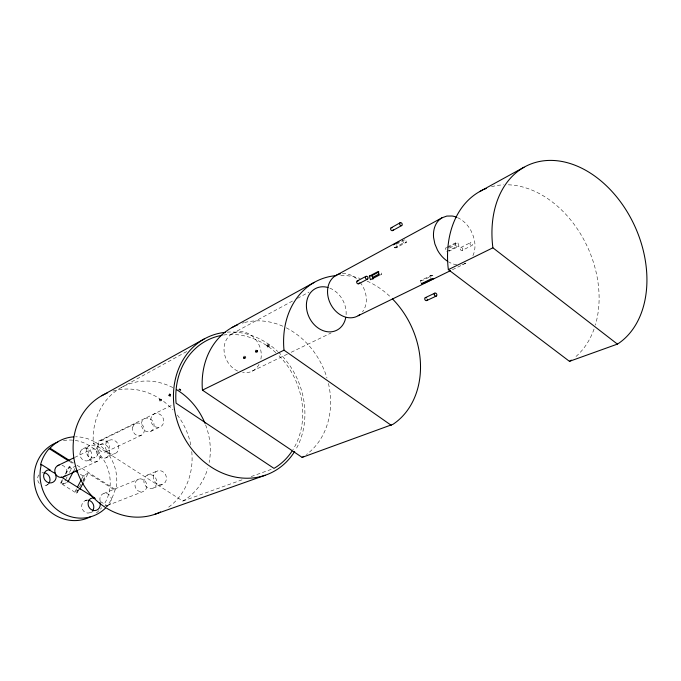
<?xml version="1.0" encoding="UTF-8"?>
<svg xmlns="http://www.w3.org/2000/svg" width="681" height="681" viewBox="0 0 681 681"><rect width="100%" height="100%" fill="white"/><g stroke="black" fill="none" stroke-linecap="round" stroke-linejoin="round"><path stroke-width="0.51" stroke-dasharray="3.4 2.55" d="M104.934 505.285L106.576 506.315L107.266 505.515A41.175 37.727 65.8 0 0 114.502 491.163L115.889 488.788A41.226 37.761 65.8 0 0 75.548 436.81M255.928 350.068L255.298 351.481L255.664 352.392L257.171 352.775L257.869 351.413L257.512 350.409L255.928 350.068L256.303 351.021L255.605 352.383L256.303 351.021L257.869 351.413M243.415 357.482L244.036 356.086L245.594 356.427L245.952 357.414L245.262 358.759L243.781 358.385L243.415 357.482L244.973 357.823L245.594 356.427L244.862 357.797M245.262 358.759C245.322 356.486 242.368 360.096 244.419 357.023L244.036 356.086M178.601 390.23L179.205 388.936L180.61 389.26L181.001 390.136L180.329 391.396M180.005 390.562L180.61 389.26L179.946 390.519M169.373 393.916L168.769 395.201L169.186 396.019L170.48 396.342L171.152 395.099L170.761 394.239L169.373 393.916L169.79 394.733L171.152 395.099M170.48 396.342L170.105 395.516L170.761 394.239L169.118 395.967M243.772 358.351L244.419 357.023L245.952 357.414M78.604 490.056L77.208 492.746L75.191 491.478L76.578 488.788M81.686 478.93L83.55 475.338L88.155 473.269L114.757 490.09M62.354 479.603L60.481 483.187L76.349 493.112L79.124 487.741M79.592 486.847L80.979 484.157M82.827 480.573L84.682 476.998L85.551 476.606L83.55 475.338M83.235 481.084L85.551 476.606M83.499 482.284L88.155 473.269M73.999 470.307L74.944 468.502M60.481 483.187L61.324 482.803L63.205 479.211M66.031 473.831L69.794 466.655L71.811 467.932L75.446 466.221M61.324 482.803L63.359 484.072L65.708 479.594M66.176 478.692L67.113 476.896M69.462 472.418L71.811 467.932M65.18 474.223L68.934 467.055L69.794 466.655M106.874 506.673L107.479 505.966L99.256 500.799M172.821 387.574A64.618 57.281 65.8 0 0 93.203 441.254L93.357 443.689L182.806 501.054L184.636 499.965A64.618 57.281 65.8 0 0 207.688 468.647M86.921 499.931L84.274 501.139A6.529 5.984 69.4 0 0 81.967 508.188L82.316 509.15A6.529 5.984 69.4 0 0 91.978 511.516M121.158 387.591L186.875 351.447M396.41 244.241L405.476 239.329L406.404 242.342L395.967 247.858L394.393 247.773L393.465 244.777M231.94 333.818L293.23 300.644M297.486 298.338L309.012 292.098M394.393 247.773L403.45 242.887L406.404 242.342M170.105 395.516L168.769 395.201L169.603 395.729M257.171 352.775L256.839 351.847L257.512 350.409L256.814 351.771L255.605 352.383M447.383 247.058L455.351 242.981L457.802 242.521L458.951 246.216L449.196 251.161L448.813 249.297M448.055 247.501L457.802 242.521M449.434 248.054L455.632 244.888L455.351 242.981M446.753 251.638L456.5 246.684L458.951 246.216M266.833 345.284L269.063 344.731L269.659 346.212L268.791 346.655L267.344 346.978L266.833 345.284L269.063 344.731M159.26 399.815L161.252 399.177L161.686 400.658L161.022 400.99L159.686 401.296L159.26 399.815L160.588 399.509L161.022 400.99M460.765 247.526L470.58 242.564M267.344 346.978L269.659 346.212M462.118 250.429A1.6 1.209 63.9 0 0 462.058 247.824A1.6 1.209 63.9 0 0 460.152 248.676A1.6 1.209 63.9 0 0 462.118 250.429L471.942 245.5A1.617 1.209 63.9 0 0 471.873 242.87A1.617 1.209 63.9 0 0 469.958 243.721A1.617 1.209 63.9 0 0 471.942 245.5M421.105 282.683L420.483 280.657L431.303 275.328L432.903 275.396L433.38 276.929M420.483 280.657L423.429 280.053L432.903 275.396M431.303 275.328L429.932 275.992L430.409 277.533M83.269 448.668L89.603 445.57M93.357 443.689L173.229 404.548M100.882 440.496L135.613 423.505M452.414 269.736L465.744 263.232M100.124 444.633L109.215 440.232M252.191 371.145L287.348 354.137M291.153 352.298L331.06 333M74.672 457.436L90.811 449.639M106.372 451.682L141.376 435.261M88.573 460.484L94.957 457.496M150.663 431.396A7.074 6.257 64.1 0 0 151.259 419.53A7.074 6.257 64.1 0 0 141.342 423.914A7.074 6.257 64.1 0 0 150.663 431.396L160.214 426.919A7.168 6.308 64.1 0 0 160.793 414.916A7.168 6.308 64.1 0 0 150.799 419.334A7.168 6.308 64.1 0 0 160.214 426.919M395.967 247.858L397.329 247.22L396.717 245.237M78.247 470.103L97.409 461.258M46.504 485.23L48.249 484.421M105.887 457.879A7.219 6.529 64.3 0 0 106.738 445.723A7.219 6.529 64.3 0 0 96.344 450.175A7.219 6.529 64.3 0 0 105.887 457.879L115.055 453.657A7.321 6.589 64.4 0 0 115.898 441.356A7.321 6.589 64.4 0 0 105.402 445.842A7.321 6.589 64.4 0 0 115.055 453.657M63.359 484.072L67.87 482.046M75.191 491.478L79.771 489.503M76.349 493.112L77.208 492.746M147.368 475.083L156.962 471.141M103.938 493.427L139.103 478.998M107.394 505.498L142.763 491.682A6.606 5.916 68.9 0 0 144.951 480.846A6.606 5.916 68.9 0 0 135.042 483.501A6.606 5.916 68.9 0 0 142.763 491.682M90.437 512.589L93.203 511.508M153.268 488.073L162.938 484.302M106.576 506.315L107.479 505.966M461.965 264.586L463.395 264.041M464.221 263.717L465.864 263.087M85.099 500.68L86.904 500.195M182.806 501.054L243.262 479.39M251.187 476.555L272 469.098M161.686 400.658L160.35 400.964L159.924 399.483M380.1 274.962L381.752 274.639L380.645 271.029M447.238 247.663L445.612 247.969L445.893 249.859M181.001 390.136L179.614 389.762L179.205 388.936M68.934 467.055L74.186 470.367M80.307 474.231L84.682 476.998M70.722 461.275L73.42 462.986M77.013 465.259L115.668 489.724M69.351 461.369L72.85 463.582M256.209 352.077L255.298 351.481L256.839 351.847M455.632 244.888L456.5 246.684M268.195 345.165L268.791 346.655M402.522 239.865L403.45 242.887M267.701 344.841L268.212 346.544M100.124 500.944A6.282 5.712 69.2 0 1 104.414 493.325A6.282 5.712 69.2 0 1 111.395 499.054A6.282 5.712 69.2 0 1 105.904 505.685M62.082 465.225A6.359 5.857 64.1 0 1 66.517 473.023M63.444 440.564A40.834 37.506 65.8 0 1 73.284 440.19M75.268 440.437A40.834 37.506 65.8 0 1 103.989 504.493M101.648 507.711A40.834 37.506 65.8 0 1 100.354 509.209M98.983 510.631A40.834 37.506 65.8 0 1 96.021 513.227M48.096 484.165A6.597 6.12 64 0 1 45.593 485.544L44.64 485.706A6.597 6.12 64 0 1 42.69 485.544M39.294 483.433A6.597 6.12 64 0 1 38.843 474.955M42.009 472.869A6.597 6.12 64 0 1 42.963 472.716M456.704 264.756A25.657 19.349 63.5 0 1 448.583 261.896M457.487 217.597A25.657 19.349 63.5 0 1 470.954 230.595L473.55 236.699L474.853 243.04A25.657 19.349 63.5 0 1 472.529 256.465M342.39 273.549A23.009 18.37 63.2 0 1 358.802 280.861M360.079 282.334A23.009 18.37 63.2 0 1 362.53 311.838M491.52 186.713A96.225 70.935 65.8 0 1 503.548 184.832M508.324 184.806A96.225 70.935 65.8 0 1 595.347 325.084M594.045 329.076A96.225 70.935 65.8 0 1 574.33 357.883M340.789 275.405A81.337 65.555 65.8 0 1 360.164 278.478M367.102 281.117A81.337 65.555 65.8 0 1 391.013 297.469M329.791 288.131A23.401 18.889 63.3 0 1 346.016 315.839M242.274 323.152A73.888 62.099 65.8 0 1 243.841 322.7M244.624 322.496A73.888 62.099 65.8 0 1 283.066 326.318M286.233 327.825A73.888 62.099 65.8 0 1 326.999 378.049M328.446 383.48A73.888 62.099 65.8 0 1 306.467 454.516M259.035 364.378A21.247 17.885 62.9 0 1 242.615 372.558M237.635 371.043A21.247 17.885 62.9 0 1 224.628 344.203A21.247 17.885 62.9 0 1 247.118 333.043A21.247 17.885 62.9 0 1 260.797 359.559M112.961 391.047A65.18 58.277 65.8 0 1 173.059 409.928M177.307 414.993A65.18 58.277 65.8 0 1 190.799 445.076M191.761 451.614A65.18 58.277 65.8 0 1 166.709 508.469M227.165 332.149A74.876 63.742 65.8 0 1 277.746 351.49M278.427 352.128A74.876 63.742 65.8 0 1 295.605 449.903M223.606 335.043A72.305 61.554 65.8 0 1 275.856 352.664M279.099 355.788A72.305 61.554 65.8 0 1 292.881 449.809M205.602 424.876A64.618 57.281 65.8 0 1 209.178 462.493M86.921 448.107L86.538 448.992A6.538 5.933 63.8 0 0 89.449 456.968A6.538 5.933 63.8 0 0 97.119 455.759L97.63 454.951A6.538 5.933 63.8 0 0 95.093 446.098A6.538 5.933 63.8 0 0 86.921 448.107M80.596 451.188L80.222 452.073A6.478 5.891 63.8 0 0 83.099 459.973A6.478 5.891 63.8 0 0 90.726 458.764L91.228 457.955A6.478 5.891 63.8 0 0 88.717 449.196A6.478 5.891 63.8 0 0 80.596 451.188M132.744 427.064A6.546 5.814 64.1 0 0 139.928 435.729A6.546 5.814 64.1 0 0 142.772 425.378A6.546 5.814 64.1 0 0 132.744 427.064M98.098 443.91A6.231 5.627 63.9 0 0 104.976 452.141A6.231 5.627 63.9 0 0 107.777 442.241A6.231 5.627 63.9 0 0 98.098 443.91M88.062 453.537A6.682 6.061 64.3 0 0 95.944 461.863A6.682 6.061 64.3 0 0 98.294 450.975A6.682 6.061 64.3 0 0 88.062 453.537M143.972 479.628A7.133 6.367 68.8 0 0 152.331 488.422A7.133 6.367 68.8 0 0 154.613 476.709A7.133 6.367 68.8 0 0 143.972 479.628M153.54 475.738A7.227 6.418 68.7 0 0 161.993 484.651A7.227 6.418 68.7 0 0 164.274 472.793A7.227 6.418 68.7 0 0 153.54 475.738"/><path stroke-width="1.02" d="M49.824 469.788L49.032 469.788A6.665 6.163 64 0 0 43.661 476.836A6.665 6.163 64 0 0 50.726 482.897L51.688 482.735A6.665 6.163 64 0 0 56.131 476.87L55.11 473.108C55.263 473.95 46.385 468.213 49.824 469.788L41.345 464.476L41.098 465.429A41.226 37.761 65.8 0 0 59.647 511.559A41.226 37.761 65.8 0 0 105.495 508.103M77.515 486.992L81.226 479.824M79.771 489.503L83.031 483.187M67.87 482.046L73.522 471.209M41.345 464.476L40.511 464.885L40.792 463.804A41.175 37.727 65.8 0 1 48.487 449.417L50.683 447.494A41.226 37.761 65.8 0 1 73.565 436.887M617.412 344.109L619.318 342.866A100.235 72.041 65.8 0 0 597.756 178.311A100.235 72.041 65.8 0 0 492.525 244.692L492.899 247.807L617.412 344.109L569.461 361.339L448.353 269.642L448.013 266.646A96.225 70.935 65.8 0 1 482.82 189.939M569.461 361.339L571.342 360.121M237.686 324.786A73.888 62.099 65.8 0 0 202.266 387.829L202.444 390.153L302.126 457.394L393.056 424.263A81.337 65.555 65.8 0 0 392.435 298.882M302.126 457.394L303.794 456.372M391.115 227.82L400.122 222.764M392.69 230.553L401.713 225.522M101.716 395.729L204.121 339.019M231.829 327.629L314.375 282.309M479.518 191.659L524.021 167.228M335.937 275.464L442.071 217.775L446.838 216.064L452.099 216.013A25.657 19.349 63.5 0 1 456.602 217.23M393.465 244.777L398.896 241.832M357.202 280.981L365.935 276.392M369.34 276.137L378.168 271.515L379.274 275.124L370.438 279.712L369.34 276.137L371.809 275.652L378.874 271.949M358.776 283.73L367.51 279.167M372.907 279.227L372.652 277.38L378.84 274.154M202.444 390.153L284.02 350.179L391.303 425.353M448.353 269.642L492.899 247.807M358.206 315.712L450.516 270.663M57.587 465.693L73.727 457.896M425.293 297.674L434.801 293.17M426.791 300.517L436.317 296.039M63.878 476.734L77.293 470.545M154.876 514.291L265.215 475.244M43.942 472.725C47.398 473.014 50.113 476.317 50.002 479.73A6.597 6.12 64 0 1 48.743 483.442M61.307 476.998L93.203 497.002M75.063 470.92L77.685 472.58M50.053 448.192L69.828 460.705M49.211 448.626L68.475 460.816M371.809 275.652L372.652 277.38M284.02 350.179L283.79 347.625A81.337 65.555 65.8 0 1 336.431 275.592M65.07 475.772A6.359 5.857 64.1 0 1 55.663 474.172A6.359 5.857 64.1 0 1 59 465.114M427.225 300.023A1.609 1.243 65 0 1 425.472 300.338A1.609 1.243 65 0 1 424.85 298.176A1.609 1.243 65 0 1 426.604 297.852M427.353 299.274A1.609 1.243 65 0 1 427.336 299.666M359.304 282.862A1.583 1.251 62.9 0 1 357.78 283.79A1.583 1.251 62.9 0 1 356.674 281.849A1.583 1.251 62.9 0 1 358.189 280.921M393.201 229.71A1.575 1.217 61.8 0 1 391.72 230.604A1.575 1.217 61.8 0 1 390.613 228.663A1.575 1.217 61.8 0 1 392.086 227.777M95.263 498.39A6.58 6.018 69.4 0 0 93.382 497.922L94.089 497.564L90.675 498.518A6.589 6.027 69.4 0 0 88.36 505.625L88.709 506.596A6.589 6.027 69.4 0 0 96.438 510.256A6.589 6.027 69.4 0 0 100.005 502.501M91.101 516.453A40.834 37.506 65.8 0 1 37.898 495.64A40.834 37.506 65.8 0 1 57.757 442.097M87.849 500.195A6.529 5.984 69.4 0 1 92.097 502.416L93.186 504.127A6.529 5.984 69.4 0 1 92.607 510.793M359.798 314.622A23.009 18.37 63.2 0 1 330.225 303.292A23.009 18.37 63.2 0 1 340.449 273.805M447.706 261.359A25.657 19.349 63.5 0 1 437.517 250.174L434.878 243.96L433.584 237.499A25.657 19.349 63.5 0 1 442.071 217.775M483.663 189.548A96.225 70.935 65.8 0 1 486.225 188.467M345.718 317.738A23.401 18.889 63.3 0 1 322.913 330.583A23.401 18.889 63.3 0 1 306.552 302.645A23.401 18.889 63.3 0 1 328.029 287.527M160.529 511.976A65.18 58.277 65.8 0 1 79.413 476.913A65.18 58.277 65.8 0 1 107.206 393.056M294.711 451.384A74.876 63.742 65.8 0 1 185.206 439.364A74.876 63.742 65.8 0 1 225.488 332.294M222.015 335.307A72.305 61.554 65.8 0 0 175.885 400.437L176.081 403.152L273.983 468.383L275.941 467.2A72.305 61.554 65.8 0 0 291.979 451.205M176.515 389.634A64.618 57.281 65.8 0 1 204.998 423.344M430.886 279.074L421.42 283.705L424.374 283.1L433.848 278.469L430.886 279.074M434.257 294.03A1.626 1.251 65 0 0 436.01 296.15A1.626 1.251 65 0 0 436.41 293.639A1.626 1.251 65 0 0 434.257 294.03M365.399 277.269A1.6 1.26 63 0 0 367.212 279.295A1.6 1.26 63 0 0 367.561 276.792A1.6 1.26 63 0 0 365.399 277.269M399.619 223.615A1.592 1.226 61.9 0 0 401.415 225.641A1.592 1.226 61.9 0 0 401.722 223.172A1.592 1.226 61.9 0 0 399.619 223.615"/></g></svg>
